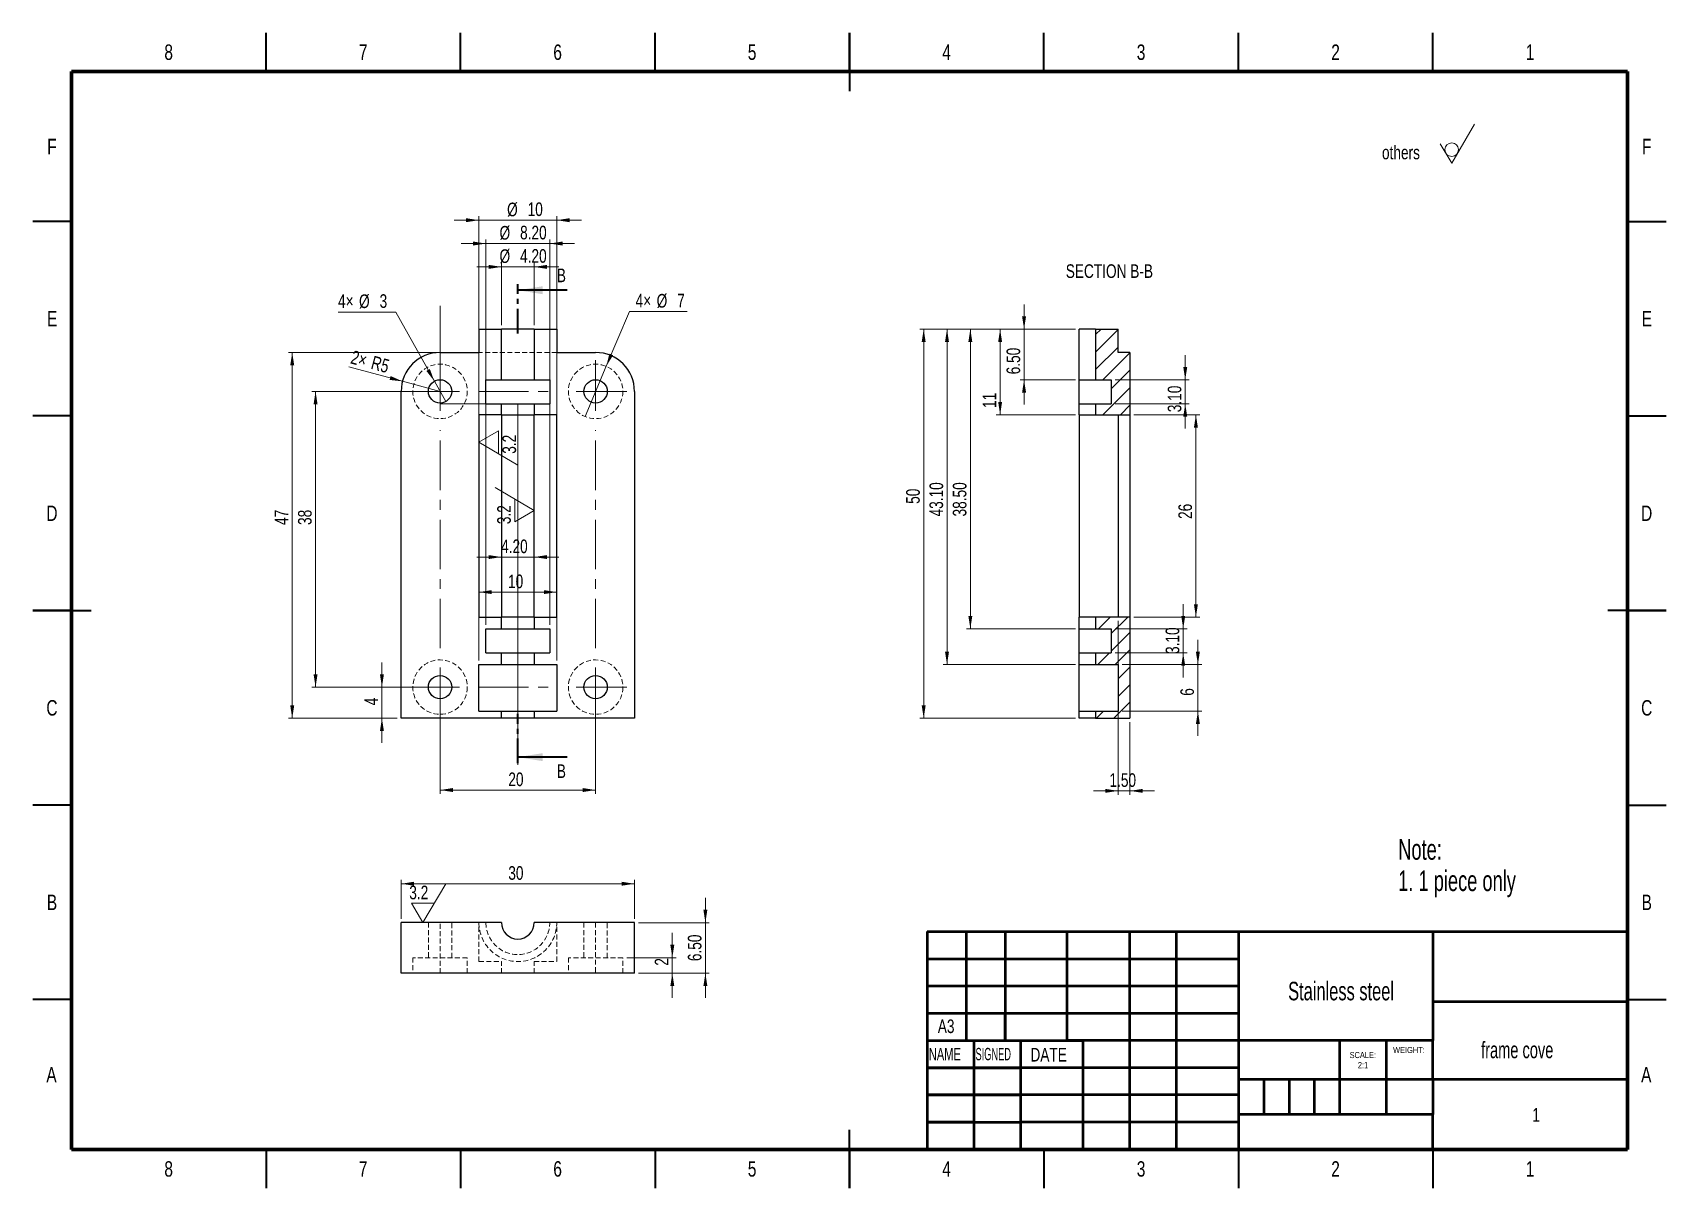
# Model space of a CAD drawing. Header units: millimetres. Extents: x 0 to 420, y 0 to 297.
import ezdxf

# ---------------------------------------------------------------- set-up
doc = ezdxf.new("R2010")
doc.units = ezdxf.units.MM
for name, pattern in [('CENTER', [10.16, 6.35, -1.27, 1.27, -1.27]), ('CENTERX2', [20.32, 12.7, -2.54, 2.54, -2.54]), ('HIDDEN', [1.905, 1.27, -0.635])]:
    doc.linetypes.add(name, pattern=pattern)
doc.styles.add('SLDTEXTSTYLE0', font='TXT', dxfattribs={"width": 0.663})
doc.styles.add('SLDTEXTSTYLE1', font='TXT', dxfattribs={"width": 0.75})
doc.styles.add('SLDTEXTSTYLE2', font='TXT', dxfattribs={"width": 0.560419})
doc.styles.add('SLDTEXTSTYLE3', font='TXT', dxfattribs={"width": 0.67477})
doc.dimstyles.new('SLDDIMSTYLE0', dxfattribs={"dimtxt": 3.5, "dimasz": 3.302, "dimexe": 0, "dimexo": 0.0625, "dimgap": 0.875, "dimtad": 1, "dimlfac": 0.5, "dimrnd": 1e-09, "dimzin": 12, "dimdsep": 46, "dimtxsty": 'SLDTEXTSTYLE1', "dimblk1": 'NONE', "dimsah": 1, "dimcen": 0, "dimadec": 0, "dimazin": 3, "dimtfac": 1, "dimtmove": 0, "dimatfit": 3, "dimldrblk": 'NONE', "dimfxl": 0, "dimfrac": 2, "dimtolj": 1, "dimtzin": 12, "dimarcsym": 0})
doc.dimstyles.new('SLDDIMSTYLE1', dxfattribs={"dimtxt": 3.5, "dimasz": 3.302, "dimexe": 0, "dimexo": 0.0625, "dimgap": 0.875, "dimtad": 1, "dimlfac": 0.5, "dimrnd": 1e-09, "dimzin": 12, "dimdsep": 46, "dimtxsty": 'SLDTEXTSTYLE1', "dimsah": 1, "dimcen": 0.09, "dimadec": 0, "dimazin": 3, "dimtfac": 1, "dimtmove": 0, "dimatfit": 0, "dimfxl": 0, "dimfrac": 2, "dimtolj": 1, "dimtzin": 12, "dimarcsym": 0})
doc.dimstyles.new('SLDDIMSTYLE2', dxfattribs={"dimtxt": 3.5, "dimasz": 3.302, "dimexe": 0, "dimexo": 0.0625, "dimgap": 0.875, "dimtad": 1, "dimlfac": 0.5, "dimrnd": 1e-09, "dimzin": 4, "dimdsep": 46, "dimtxsty": 'SLDTEXTSTYLE1', "dimsah": 1, "dimcen": 0.09, "dimadec": 0, "dimazin": 1, "dimtfac": 1, "dimtmove": 0, "dimatfit": 0, "dimfxl": 0, "dimfrac": 2, "dimtolj": 1, "dimtzin": 12, "dimarcsym": 0})
doc.dimstyles.new('SLDDIMSTYLE3', dxfattribs={"dimtxt": 3.5, "dimasz": 3.302, "dimexe": 0, "dimexo": 0.0625, "dimgap": 0.875, "dimtad": 1, "dimlfac": 0.5, "dimrnd": 1e-09, "dimzin": 12, "dimdsep": 46, "dimtxsty": 'SLDTEXTSTYLE1', "dimsah": 1, "dimcen": 0.09, "dimadec": 0, "dimazin": 3, "dimtfac": 1, "dimtofl": 0, "dimtmove": 0, "dimatfit": 3, "dimfxl": 0, "dimfrac": 2, "dimtolj": 1, "dimtzin": 12, "dimarcsym": 0})
doc.dimstyles.new('SLDDIMSTYLE4', dxfattribs={"dimtxt": 3.5, "dimasz": 3.302, "dimexe": 0, "dimexo": 0.0625, "dimgap": 0.875, "dimtad": 1, "dimlfac": 0.5, "dimrnd": 1e-09, "dimzin": 12, "dimdsep": 46, "dimtxsty": 'SLDTEXTSTYLE1', "dimsah": 1, "dimcen": 0, "dimadec": 0, "dimazin": 3, "dimtfac": 1, "dimtofl": 0, "dimtmove": 0, "dimatfit": 3, "dimfxl": 0, "dimfrac": 2, "dimtolj": 1, "dimtzin": 12, "dimarcsym": 0})
doc.dimstyles.new('SLDDIMSTYLE5', dxfattribs={"dimtxt": 3.5, "dimasz": 3.302, "dimexe": 0, "dimexo": 0.0625, "dimgap": 0.875, "dimtad": 1, "dimlfac": 0.5, "dimrnd": 1e-09, "dimzin": 4, "dimdsep": 46, "dimtxsty": 'SLDTEXTSTYLE1', "dimsah": 1, "dimcen": 0.09, "dimadec": 0, "dimazin": 1, "dimtfac": 1, "dimtofl": 0, "dimtmove": 0, "dimatfit": 3, "dimfxl": 0, "dimfrac": 2, "dimtolj": 1, "dimtzin": 12, "dimarcsym": 0})

# ---------------------------------------------------------------- blocks, each defined once
blk = doc.blocks.new('SW_NOTE_0')
at = {"color": 0, "linetype": 'Continuous', "lineweight": 0, "attachment_point": 1, "style": 'SLDTEXTSTYLE0'}
for s, insert, char_height in [('Note:', (0, 6.82), 5.292), ('1. 1 piece only', (0, -1.23), 5.2917)]:
    blk.add_mtext(s, dxfattribs=dict(at, insert=insert, char_height=char_height))
blk = doc.blocks.new('SW_NOTE_1')
at = {"color": 0, "linetype": 'Continuous', "lineweight": 0, "char_height": 1.587, "attachment_point": 2, "style": 'SLDTEXTSTYLE1'}
for s, insert in [('SCALE:', (3.4, 2.05)), ('2:1', (3.46, -0.54))]:
    blk.add_mtext(s, dxfattribs=dict(at, insert=insert))
blk = doc.blocks.new('SW_SFSYMBOL_0')
at = {"color": 0, "linetype": 'Continuous', "lineweight": 0}
for q in [(23.83, 10), (14.98, 5)]:
    blk.add_line((17.93, 0), q, dxfattribs=at)
blk.add_circle((17.93, 3.5), 1.75, dxfattribs=at)
at = {"color": 0, "linetype": 'Continuous', "lineweight": 0, "insert": (0, 4.51), "char_height": 3.5, "attachment_point": 1, "style": 'SLDTEXTSTYLE1'}
blk.add_mtext('others', dxfattribs=at)
blk = doc.blocks.new('_D')
at = {"color": 7, "linetype": 'Continuous', "lineweight": 18}
for p, q in [((93.37, 225.21), (78.5, 225.21)), ((103.27, 207.43), (93.37, 225.21)), ((106.19, 202.19), (103.27, 207.43))]:
    blk.add_line(p, q, dxfattribs=at)
blk.add_solid([(103.27, 207.43), (102.11, 210.56), (101.22, 210.07)], dxfattribs=at)
at = {"color": 7, "linetype": 'Continuous', "lineweight": 18, "char_height": 3.5, "attachment_point": 1, "style": 'SLDTEXTSTYLE1'}
for s, insert in [('4×', (78.5, 229.78)), ('%%c', (83.91, 229.73)), ('3', (89.19, 229.78))]:
    blk.add_mtext(s, dxfattribs=dict(at, insert=insert))
blk = doc.blocks.new('_NONE')
blk = doc.blocks.new('_D_1')
at = {"color": 7, "linetype": 'Continuous', "lineweight": 18}
for p, q in [((147.46, 211.26), (153.42, 225.34)), ((153.42, 225.34), (168.29, 225.34)), ((142.01, 198.37), (147.46, 211.26))]:
    blk.add_line(p, q, dxfattribs=at)
blk.add_solid([(147.46, 211.26), (149.21, 214.1), (148.28, 214.5)], dxfattribs=at)
at = {"color": 7, "linetype": 'Continuous', "lineweight": 18, "char_height": 3.5, "attachment_point": 1, "style": 'SLDTEXTSTYLE1'}
for s, insert in [('4×', (155.01, 229.91)), ('%%c', (160.42, 229.85)), ('7', (165.7, 229.91))]:
    blk.add_mtext(s, dxfattribs=dict(at, insert=insert))
blk = doc.blocks.new('_D_2')
at = {"color": 7, "linetype": 'Continuous', "lineweight": 18}
for p, q in [((114.73, 248.81), (108.38, 248.81)), ((114.73, 135.61), (114.73, 249.81)), ((114.73, 248.81), (134.73, 248.81)), ((134.73, 135.61), (134.73, 249.81)), ((134.73, 248.81), (141.08, 248.81))]:
    blk.add_line(p, q, dxfattribs=at)
for points in [[(114.73, 248.81), (111.43, 249.32), (111.43, 248.3)], [(134.73, 248.81), (138.03, 248.3), (138.03, 249.32)]]:
    blk.add_solid(points, dxfattribs=at)
at = {"color": 7, "linetype": 'Continuous', "lineweight": 18, "char_height": 3.5, "attachment_point": 1, "style": 'SLDTEXTSTYLE1'}
for s, insert in [('%%c', (121.97, 253.32)), ('10', (127.25, 253.38))]:
    blk.add_mtext(s, dxfattribs=dict(at, insert=insert))
blk = doc.blocks.new('_D_3')
at = {"color": 7, "linetype": 'Continuous', "lineweight": 18}
for p, q in [((116.53, 144.81), (116.53, 243.81)), ((132.93, 144.81), (132.93, 243.81)), ((116.53, 242.81), (110.18, 242.81)), ((116.53, 242.81), (132.93, 242.81)), ((132.93, 242.81), (139.28, 242.81))]:
    blk.add_line(p, q, dxfattribs=at)
for points in [[(116.53, 242.81), (113.23, 243.32), (113.23, 242.3)], [(132.93, 242.81), (136.23, 242.3), (136.23, 243.32)]]:
    blk.add_solid(points, dxfattribs=at)
at = {"color": 7, "linetype": 'Continuous', "lineweight": 18, "char_height": 3.5, "attachment_point": 1, "style": 'SLDTEXTSTYLE1'}
for s, insert in [('%%c', (120.03, 247.32)), ('8.20', (125.31, 247.38))]:
    blk.add_mtext(s, dxfattribs=dict(at, insert=insert))
blk = doc.blocks.new('_D_4')
at = {"color": 7, "linetype": 'Continuous', "lineweight": 18}
for p, q in [((120.53, 236.81), (114.18, 236.81)), ((120.53, 221.81), (120.53, 237.81)), ((120.53, 236.81), (128.93, 236.81)), ((128.93, 221.81), (128.93, 237.81)), ((128.93, 236.81), (135.28, 236.81))]:
    blk.add_line(p, q, dxfattribs=at)
for points in [[(120.53, 236.81), (117.23, 237.32), (117.23, 236.3)], [(128.93, 236.81), (132.23, 236.3), (132.23, 237.32)]]:
    blk.add_solid(points, dxfattribs=at)
at = {"color": 7, "linetype": 'Continuous', "lineweight": 18, "char_height": 3.5, "attachment_point": 1, "style": 'SLDTEXTSTYLE1'}
for s, insert in [('%%c', (120.03, 241.32)), ('4.20', (125.31, 241.38))]:
    blk.add_mtext(s, dxfattribs=dict(at, insert=insert))
blk = doc.blocks.new('_D_5')
at = {"color": 7, "linetype": 'Continuous', "lineweight": 18}
for p, q in [((103.73, 214.81), (65.73, 214.81)), ((66.73, 214.81), (66.73, 120.81)), ((93.73, 120.81), (65.73, 120.81))]:
    blk.add_line(p, q, dxfattribs=at)
for points in [[(66.73, 214.81), (66.22, 211.51), (67.24, 211.51)], [(66.73, 120.81), (67.24, 124.11), (66.22, 124.11)]]:
    blk.add_solid(points, dxfattribs=at)
at = {"color": 7, "linetype": 'Continuous', "lineweight": 18, "insert": (62.22, 170.48), "char_height": 3.5, "attachment_point": 1, "rotation": 90, "style": 'SLDTEXTSTYLE1'}
blk.add_mtext('47', dxfattribs=at)
blk = doc.blocks.new('_D_6')
at = {"color": 7, "linetype": 'Continuous', "lineweight": 18}
for p, q in [((89.79, 128.81), (89.79, 135.16)), ((103.73, 128.81), (88.79, 128.81)), ((89.79, 120.81), (89.79, 128.81)), ((93.73, 120.81), (88.79, 120.81)), ((89.79, 120.81), (89.79, 114.46))]:
    blk.add_line(p, q, dxfattribs=at)
for points in [[(89.79, 128.81), (90.3, 132.11), (89.28, 132.11)], [(89.79, 120.81), (89.28, 117.51), (90.3, 117.51)]]:
    blk.add_solid(points, dxfattribs=at)
at = {"color": 7, "linetype": 'Continuous', "lineweight": 18, "insert": (85.28, 124.14), "char_height": 3.5, "attachment_point": 1, "rotation": 90, "style": 'SLDTEXTSTYLE1'}
blk.add_mtext('4', dxfattribs=at)
blk = doc.blocks.new('_D_7')
at = {"color": 7, "linetype": 'Continuous', "lineweight": 18}
for q in [(81.26, 211.1), (104.73, 204.81)]:
    blk.add_line((95.07, 207.4), q, dxfattribs=at)
blk.add_solid([(95.07, 207.4), (92.02, 208.75), (91.75, 207.76)], dxfattribs=at)
at = {"color": 7, "linetype": 'Continuous', "lineweight": 18, "char_height": 3.5, "attachment_point": 1, "rotation": 345, "style": 'SLDTEXTSTYLE1'}
for s, insert in [('2×', (82.42, 215.43)), ('R5', (87.65, 214.03))]:
    blk.add_mtext(s, dxfattribs=dict(at, insert=insert))
blk = doc.blocks.new('_D_8')
at = {"color": 7, "linetype": 'Continuous', "lineweight": 18}
blk.add_line((114.73, 153.23), (134.73, 153.23), dxfattribs=at)
for points in [[(114.73, 153.23), (118.03, 152.72), (118.03, 153.73)], [(134.73, 153.23), (131.43, 153.73), (131.43, 152.72)]]:
    blk.add_solid(points, dxfattribs=at)
at = {"color": 7, "linetype": 'Continuous', "lineweight": 18, "insert": (122.21, 157.74), "char_height": 3.5, "attachment_point": 1, "style": 'SLDTEXTSTYLE1'}
blk.add_mtext('10', dxfattribs=at)
blk = doc.blocks.new('_D_9')
at = {"color": 7, "linetype": 'Continuous', "lineweight": 18}
for p, q in [((120.53, 162.23), (114.18, 162.23)), ((120.53, 162.23), (128.93, 162.23)), ((128.93, 162.23), (135.28, 162.23))]:
    blk.add_line(p, q, dxfattribs=at)
for points in [[(120.53, 162.23), (117.23, 162.74), (117.23, 161.73)], [(128.93, 162.23), (132.23, 161.73), (132.23, 162.74)]]:
    blk.add_solid(points, dxfattribs=at)
at = {"color": 7, "linetype": 'Continuous', "lineweight": 18, "insert": (120.43, 166.74), "char_height": 3.5, "attachment_point": 1, "style": 'SLDTEXTSTYLE1'}
blk.add_mtext('4.20', dxfattribs=at)
blk = doc.blocks.new('_D_10')
at = {"color": 7, "linetype": 'Continuous', "lineweight": 18}
for p, q in [((104.73, 127.81), (104.73, 101.36)), ((144.73, 127.81), (144.73, 101.36)), ((104.73, 102.36), (144.73, 102.36))]:
    blk.add_line(p, q, dxfattribs=at)
for points in [[(104.73, 102.36), (108.03, 101.85), (108.03, 102.86)], [(144.73, 102.36), (141.43, 102.86), (141.43, 101.85)]]:
    blk.add_solid(points, dxfattribs=at)
at = {"color": 7, "linetype": 'Continuous', "lineweight": 18, "insert": (122.29, 106.87), "char_height": 3.5, "attachment_point": 1, "style": 'SLDTEXTSTYLE1'}
blk.add_mtext('20', dxfattribs=at)
blk = doc.blocks.new('_D_11')
at = {"color": 7, "linetype": 'Continuous', "lineweight": 18}
for p, q in [((103.73, 204.81), (71.73, 204.81)), ((72.73, 204.81), (72.73, 128.81)), ((103.73, 128.81), (71.73, 128.81))]:
    blk.add_line(p, q, dxfattribs=at)
for points in [[(72.73, 204.81), (72.22, 201.51), (73.24, 201.51)], [(72.73, 128.81), (73.24, 132.11), (72.22, 132.11)]]:
    blk.add_solid(points, dxfattribs=at)
at = {"color": 7, "linetype": 'Continuous', "lineweight": 18, "insert": (68.22, 170.48), "char_height": 3.5, "attachment_point": 1, "rotation": 90, "style": 'SLDTEXTSTYLE1'}
blk.add_mtext('38', dxfattribs=at)
blk = doc.blocks.new('SW_CENTERMARKSYMBOL_0')
at = {"color": 0, "linetype": 'Continuous', "lineweight": 0}
for p, q in [((0, 5), (0, 8)), ((0, 0), (0, 5)), ((40, 5), (40, 8)), ((40, 0), (40, 5)), ((-5, 0), (-8, 0)), ((0, 0), (-5, 0)), ((0, 0), (0, -5)), ((0, 0), (5, 0)), ((40, 0), (35, 0)), ((40, 0), (40, -5)), ((40, 0), (45, 0)), ((45, 0), (48, 0)), ((0, -76), (0, -71)), ((40, -76), (40, -71)), ((-5, -76), (-8, -76)), ((0, -76), (-5, -76)), ((0, -76), (0, -81)), ((0, -76), (5, -76)), ((40, -76), (35, -76)), ((40, -76), (40, -81)), ((40, -76), (45, -76)), ((45, -76), (48, -76)), ((0, -81), (0, -84)), ((40, -81), (40, -84))]:
    blk.add_line(p, q, dxfattribs=at)
at = {"color": 0, "linetype": 'CENTERX2', "lineweight": 0}
for p, q in [((10, 0), (30, 0)), ((0, -66), (0, -10)), ((40, -66), (40, -10)), ((10, -76), (30, -76))]:
    blk.add_line(p, q, dxfattribs=at)
blk = doc.blocks.new('SW_SFSYMBOL_1')
at = {"color": 0, "linetype": 'Continuous', "lineweight": 0}
for p, q in [((-10.56, 2.95), (-5.56, 5.9)), ((-5.56, 0), (-5.56, 5.9)), ((-10.56, 2.95), (-0.56, -2.95))]:
    blk.add_line(p, q, dxfattribs=at)
at = {"color": 0, "linetype": 'Continuous', "lineweight": 0, "insert": (-4.51, 0), "char_height": 3.5, "attachment_point": 1, "rotation": 90, "style": 'SLDTEXTSTYLE1'}
blk.add_mtext('3.2', dxfattribs=at)
blk = doc.blocks.new('SW_SFSYMBOL_2')
at = {"color": 0, "linetype": 'Continuous', "lineweight": 0}
for p, q in [((5, 3.52), (-5, 9.41)), ((0, 6.46), (0, 0.57)), ((5, 3.52), (0, 0.57))]:
    blk.add_line(p, q, dxfattribs=at)
at = {"color": 0, "linetype": 'Continuous', "lineweight": 0, "insert": (-4.51, 0), "char_height": 3.5, "attachment_point": 1, "rotation": 90, "style": 'SLDTEXTSTYLE1'}
blk.add_mtext('3.2', dxfattribs=at)
blk = doc.blocks.new('_D_12')
at = {"color": 7, "linetype": 'Continuous', "lineweight": 18}
for p, q in [((94.73, 69.27), (94.73, 79.27)), ((154.73, 78.27), (94.73, 78.27)), ((154.73, 69.27), (154.73, 79.27))]:
    blk.add_line(p, q, dxfattribs=at)
for points in [[(94.73, 78.27), (98.03, 77.77), (98.03, 78.78)], [(154.73, 78.27), (151.43, 78.78), (151.43, 77.77)]]:
    blk.add_solid(points, dxfattribs=at)
at = {"color": 7, "linetype": 'Continuous', "lineweight": 18, "insert": (122.28, 82.79), "char_height": 3.5, "attachment_point": 1, "style": 'SLDTEXTSTYLE1'}
blk.add_mtext('30', dxfattribs=at)
blk = doc.blocks.new('_D_13')
at = {"color": 7, "linetype": 'Continuous', "lineweight": 18}
for p, q in [((172.95, 68.27), (172.95, 74.62)), ((155.73, 68.27), (173.95, 68.27)), ((172.95, 55.27), (172.95, 68.27)), ((155.73, 55.27), (173.95, 55.27)), ((172.95, 55.27), (172.95, 48.92))]:
    blk.add_line(p, q, dxfattribs=at)
for points in [[(172.95, 68.27), (173.46, 71.58), (172.44, 71.58)], [(172.95, 55.27), (172.44, 51.97), (173.46, 51.97)]]:
    blk.add_solid(points, dxfattribs=at)
at = {"color": 7, "linetype": 'Continuous', "lineweight": 18, "insert": (168.44, 58.38), "char_height": 3.5, "attachment_point": 1, "rotation": 90, "style": 'SLDTEXTSTYLE1'}
blk.add_mtext('6.50', dxfattribs=at)
blk = doc.blocks.new('_D_14')
at = {"color": 7, "linetype": 'Continuous', "lineweight": 18}
for p, q in [((164.45, 59.27), (164.45, 65.62)), ((152.73, 59.27), (165.45, 59.27)), ((164.45, 55.27), (164.45, 59.27)), ((155.73, 55.27), (165.45, 55.27)), ((164.45, 55.27), (164.45, 48.92))]:
    blk.add_line(p, q, dxfattribs=at)
for points in [[(164.45, 59.27), (164.96, 62.58), (163.94, 62.58)], [(164.45, 55.27), (163.94, 51.97), (164.96, 51.97)]]:
    blk.add_solid(points, dxfattribs=at)
at = {"color": 7, "linetype": 'Continuous', "lineweight": 18, "insert": (159.94, 57.22), "char_height": 3.5, "attachment_point": 1, "rotation": 90, "style": 'SLDTEXTSTYLE1'}
blk.add_mtext('2', dxfattribs=at)
blk = doc.blocks.new('SW_SFSYMBOL_3')
at = {"color": 0, "linetype": 'Continuous', "lineweight": 0}
for p, q in [((3.52, -5), (9.41, 5)), ((3.52, -5), (0.57, 0)), ((6.46, 0), (0.57, 0))]:
    blk.add_line(p, q, dxfattribs=at)
at = {"color": 0, "linetype": 'Continuous', "lineweight": 0, "insert": (0, 4.51), "char_height": 3.5, "attachment_point": 1, "style": 'SLDTEXTSTYLE1'}
blk.add_mtext('3.2', dxfattribs=at)
blk = doc.blocks.new('_D_15')
at = {"color": 7, "linetype": 'Continuous', "lineweight": 18}
for p, q in [((254.88, 220.81), (254.88, 227.16)), ((268.07, 220.81), (253.88, 220.81)), ((254.88, 220.81), (254.88, 207.81)), ((268.07, 207.81), (253.88, 207.81)), ((254.88, 207.81), (254.88, 201.46))]:
    blk.add_line(p, q, dxfattribs=at)
for points in [[(254.88, 220.81), (255.39, 224.11), (254.37, 224.11)], [(254.88, 207.81), (254.37, 204.51), (255.39, 204.51)]]:
    blk.add_solid(points, dxfattribs=at)
at = {"color": 7, "linetype": 'Continuous', "lineweight": 18, "insert": (250.37, 209.2), "char_height": 3.5, "attachment_point": 1, "rotation": 90, "style": 'SLDTEXTSTYLE1'}
blk.add_mtext('6.50', dxfattribs=at)
blk = doc.blocks.new('_D_16')
at = {"color": 7, "linetype": 'Continuous', "lineweight": 18}
for p, q in [((296.32, 207.81), (296.32, 214.16)), ((278.27, 207.81), (297.32, 207.81)), ((296.32, 207.81), (296.32, 201.61)), ((278.27, 201.61), (297.32, 201.61)), ((296.32, 201.61), (296.32, 195.26))]:
    blk.add_line(p, q, dxfattribs=at)
for points in [[(296.32, 207.81), (296.83, 211.11), (295.81, 211.11)], [(296.32, 201.61), (295.81, 198.31), (296.83, 198.31)]]:
    blk.add_solid(points, dxfattribs=at)
at = {"color": 7, "linetype": 'Continuous', "lineweight": 18, "insert": (291.81, 199.46), "char_height": 3.5, "attachment_point": 1, "rotation": 90, "style": 'SLDTEXTSTYLE1'}
blk.add_mtext('3.10', dxfattribs=at)
blk = doc.blocks.new('_D_17')
at = {"color": 7, "linetype": 'Continuous', "lineweight": 18}
for p, q in [((283.07, 198.81), (300.06, 198.81)), ((299.06, 198.81), (299.06, 146.81)), ((283.07, 146.81), (300.06, 146.81))]:
    blk.add_line(p, q, dxfattribs=at)
for points in [[(299.06, 198.81), (298.55, 195.51), (299.57, 195.51)], [(299.06, 146.81), (299.57, 150.11), (298.55, 150.11)]]:
    blk.add_solid(points, dxfattribs=at)
at = {"color": 7, "linetype": 'Continuous', "lineweight": 18, "insert": (294.55, 172.03), "char_height": 3.5, "attachment_point": 1, "rotation": 90, "style": 'SLDTEXTSTYLE1'}
blk.add_mtext('26', dxfattribs=at)
blk = doc.blocks.new('_D_18')
at = {"color": 7, "linetype": 'Continuous', "lineweight": 18}
for p, q in [((295.8, 143.81), (295.8, 150.16)), ((278.27, 143.81), (296.8, 143.81)), ((295.8, 143.81), (295.8, 137.61)), ((278.27, 137.61), (296.8, 137.61)), ((295.8, 137.61), (295.8, 131.26))]:
    blk.add_line(p, q, dxfattribs=at)
for points in [[(295.8, 143.81), (296.3, 147.11), (295.29, 147.11)], [(295.8, 137.61), (295.29, 134.31), (296.3, 134.31)]]:
    blk.add_solid(points, dxfattribs=at)
at = {"color": 7, "linetype": 'Continuous', "lineweight": 18, "insert": (291.28, 137.33), "char_height": 3.5, "attachment_point": 1, "rotation": 90, "style": 'SLDTEXTSTYLE1'}
blk.add_mtext('3.10', dxfattribs=at)
blk = doc.blocks.new('_D_19')
at = {"color": 7, "linetype": 'Continuous', "lineweight": 18}
for p, q in [((299.57, 134.61), (299.57, 140.96)), ((280.07, 134.61), (300.57, 134.61)), ((299.57, 134.61), (299.57, 122.61)), ((280.07, 122.61), (300.57, 122.61)), ((299.57, 122.61), (299.57, 116.26))]:
    blk.add_line(p, q, dxfattribs=at)
for points in [[(299.57, 134.61), (300.08, 137.91), (299.06, 137.91)], [(299.57, 122.61), (299.06, 119.31), (300.08, 119.31)]]:
    blk.add_solid(points, dxfattribs=at)
at = {"color": 7, "linetype": 'Continuous', "lineweight": 18, "insert": (295.06, 126.58), "char_height": 3.5, "attachment_point": 1, "rotation": 90, "style": 'SLDTEXTSTYLE1'}
blk.add_mtext('6', dxfattribs=at)
blk = doc.blocks.new('_D_20')
at = {"color": 7, "linetype": 'Continuous', "lineweight": 18}
for p, q in [((268.07, 220.81), (247.73, 220.81)), ((248.73, 220.81), (248.73, 198.81)), ((268.07, 198.81), (247.73, 198.81))]:
    blk.add_line(p, q, dxfattribs=at)
for points in [[(248.73, 220.81), (248.22, 217.51), (249.23, 217.51)], [(248.73, 198.81), (249.23, 202.11), (248.22, 202.11)]]:
    blk.add_solid(points, dxfattribs=at)
at = {"color": 7, "linetype": 'Continuous', "lineweight": 18, "insert": (244.22, 200.55), "char_height": 3.5, "attachment_point": 1, "rotation": 90, "style": 'SLDTEXTSTYLE1'}
blk.add_mtext('11', dxfattribs=at)
blk = doc.blocks.new('_D_21')
at = {"color": 7, "linetype": 'Continuous', "lineweight": 18}
for p, q in [((268.07, 220.81), (240.07, 220.81)), ((241.07, 220.81), (241.07, 143.81)), ((268.07, 143.81), (240.07, 143.81))]:
    blk.add_line(p, q, dxfattribs=at)
for points in [[(241.07, 220.81), (240.56, 217.51), (241.58, 217.51)], [(241.07, 143.81), (241.58, 147.11), (240.56, 147.11)]]:
    blk.add_solid(points, dxfattribs=at)
at = {"color": 7, "linetype": 'Continuous', "lineweight": 18, "insert": (236.56, 172.67), "char_height": 3.5, "attachment_point": 1, "rotation": 90, "style": 'SLDTEXTSTYLE1'}
blk.add_mtext('38.50', dxfattribs=at)
blk = doc.blocks.new('_D_22')
at = {"color": 7, "linetype": 'Continuous', "lineweight": 18}
for p, q in [((268.07, 220.81), (234.07, 220.81)), ((235.07, 220.81), (235.07, 134.61)), ((268.07, 134.61), (234.07, 134.61))]:
    blk.add_line(p, q, dxfattribs=at)
for points in [[(235.07, 220.81), (234.56, 217.51), (235.58, 217.51)], [(235.07, 134.61), (235.58, 137.91), (234.56, 137.91)]]:
    blk.add_solid(points, dxfattribs=at)
at = {"color": 7, "linetype": 'Continuous', "lineweight": 18, "insert": (230.56, 172.67), "char_height": 3.5, "attachment_point": 1, "rotation": 90, "style": 'SLDTEXTSTYLE1'}
blk.add_mtext('43.10', dxfattribs=at)
blk = doc.blocks.new('_D_23')
at = {"color": 7, "linetype": 'Continuous', "lineweight": 18}
for p, q in [((268.07, 220.81), (228.07, 220.81)), ((229.07, 220.81), (229.07, 120.81)), ((268.07, 120.81), (228.07, 120.81))]:
    blk.add_line(p, q, dxfattribs=at)
for points in [[(229.07, 220.81), (228.56, 217.51), (229.58, 217.51)], [(229.07, 120.81), (229.58, 124.11), (228.56, 124.11)]]:
    blk.add_solid(points, dxfattribs=at)
at = {"color": 7, "linetype": 'Continuous', "lineweight": 18, "insert": (224.56, 175.91), "char_height": 3.5, "attachment_point": 1, "rotation": 90, "style": 'SLDTEXTSTYLE1'}
blk.add_mtext('50', dxfattribs=at)
blk = doc.blocks.new('_D_24')
at = {"color": 7, "linetype": 'Continuous', "lineweight": 18}
for p, q in [((279.07, 145.81), (279.07, 101.15)), ((282.07, 119.81), (282.07, 101.15)), ((279.07, 102.15), (272.72, 102.15)), ((279.07, 102.15), (282.07, 102.15)), ((282.07, 102.15), (288.42, 102.15))]:
    blk.add_line(p, q, dxfattribs=at)
for points in [[(279.07, 102.15), (275.77, 102.65), (275.77, 101.64)], [(282.07, 102.15), (285.37, 101.64), (285.37, 102.65)]]:
    blk.add_solid(points, dxfattribs=at)
at = {"color": 7, "linetype": 'Continuous', "lineweight": 18, "insert": (276.84, 106.66), "char_height": 3.5, "attachment_point": 1, "style": 'SLDTEXTSTYLE1'}
blk.add_mtext('1.50', dxfattribs=at)

msp = doc.modelspace()

# ---------------------------------------------------------------- hatches: boundary and pattern name
at = {"linetype": 'Continuous', "lineweight": 18}
h = msp.add_hatch(dxfattribs=at)
h.set_pattern_fill('ANSI31', style=0)
h.paths.add_polyline_path([(279.072, 220.812), (273.272, 220.812), (273.272, 207.812), (277.272, 207.812), (277.272, 201.612), (273.272, 201.612), (273.272, 198.812), (282.072, 198.812), (282.072, 214.812), (279.072, 214.812)], flags=0)
h = msp.add_hatch(dxfattribs=at)
h.set_pattern_fill('ANSI31', style=0)
h.paths.add_polyline_path([(282.072, 120.812), (282.072, 146.812), (273.272, 146.812), (273.272, 143.812), (277.272, 143.812), (277.272, 137.612), (273.272, 137.612), (273.272, 134.612), (279.072, 134.612), (279.072, 122.612), (273.272, 122.612), (273.272, 120.812)], flags=0)

# ---------------------------------------------------------------- linework, layer by layer
at = {"color": 7, "linetype": 'Continuous', "lineweight": 35}
for p, q in [((60, 287), (60, 297)), ((110, 287), (110, 297)), ((160, 287), (160, 297)), ((210, 297), (210, 282)), ((210, 287), (210, 297)), ((260, 287), (260, 297)), ((310, 287), (310, 297)), ((360, 287), (360, 297)), ((10, 248.5), (0, 248.5)), ((410, 248.5), (420, 248.5)), ((137.433, 230.812), (124.733, 230.812)), ((10, 198.5), (0, 198.5)), ((410, 198.5), (420, 198.5)), ((0, 148.5), (15, 148.5)), ((10, 148.5), (0, 148.5)), ((420, 148.5), (405, 148.5)), ((410, 148.5), (420, 148.5)), ((137.433, 110.812), (124.733, 110.812)), ((10, 98.5), (0, 98.5)), ((410, 98.5), (420, 98.5)), ((10, 48.5), (0, 48.5)), ((410, 48.5), (420, 48.5)), ((210, 0), (210, 15)), ((60, 10), (60, 0)), ((110, 10), (110, 0)), ((160, 10), (160, 0)), ((210, 10), (210, 0)), ((260, 10), (260, 0)), ((310, 10), (310, 0)), ((360, 10), (360, 0))]:
    msp.add_line(p, q, dxfattribs=at)
at = {"color": 7, "linetype": 'Continuous', "lineweight": 70}
for p, q in [((10, 10), (10, 287)), ((10, 287), (410, 287)), ((410, 287), (410, 10)), ((410, 10), (10, 10))]:
    msp.add_line(p, q, dxfattribs=at)
at = {"color": 7, "linetype": 'CENTER', "lineweight": 35}
for p, q in [((124.733, 219.699), (124.733, 232.399)), ((124.733, 109.224), (124.733, 121.931))]:
    msp.add_line(p, q, dxfattribs=at)
at = {"color": 7, "linetype": 'Continuous', "lineweight": 18}
for p, q in [((104.733, 226.812), (104.733, 201.612)), ((124.733, 201.612), (124.733, 108.812))]:
    msp.add_line(p, q, dxfattribs=at)
at = {"color": 7, "linetype": 'Continuous', "lineweight": 25}
for p, q in [((114.733, 220.812), (114.733, 214.812)), ((114.733, 220.812), (120.533, 220.812)), ((120.533, 207.812), (120.533, 220.812)), ((128.933, 220.812), (120.533, 220.812)), ((128.933, 220.812), (128.933, 207.812)), ((128.933, 220.812), (134.733, 220.812)), ((134.733, 220.812), (134.733, 214.812)), ((269.072, 207.812), (269.072, 220.812)), ((273.272, 220.812), (269.072, 220.812)), ((273.272, 220.812), (273.272, 207.812)), ((273.272, 220.812), (279.072, 220.812)), ((279.072, 214.812), (279.072, 220.812)), ((104.733, 214.812), (114.733, 214.812)), ((134.733, 214.812), (144.733, 214.812)), ((282.072, 214.812), (279.072, 214.812)), ((282.072, 214.812), (282.072, 198.812)), ((116.533, 207.812), (120.533, 207.812)), ((116.533, 201.612), (116.533, 207.812)), ((120.533, 207.812), (128.933, 207.812)), ((128.933, 207.812), (132.933, 207.812)), ((132.933, 207.812), (132.933, 201.612)), ((269.072, 201.612), (269.072, 207.812)), ((269.072, 207.812), (273.272, 207.812)), ((273.272, 207.812), (277.272, 207.812)), ((277.272, 207.812), (277.272, 201.612)), ((94.733, 120.812), (94.733, 204.812)), ((116.533, 201.612), (120.533, 201.612)), ((120.533, 198.812), (120.533, 201.612)), ((120.533, 201.612), (128.933, 201.612)), ((128.933, 201.612), (128.933, 198.812)), ((128.933, 201.612), (132.933, 201.612)), ((154.733, 204.812), (154.733, 120.812)), ((269.072, 198.812), (269.072, 201.612)), ((269.072, 201.612), (273.272, 201.612)), ((273.272, 201.612), (273.272, 198.812)), ((273.272, 201.612), (277.272, 201.612)), ((120.533, 198.812), (114.733, 198.812)), ((114.733, 198.812), (114.733, 146.812)), ((120.533, 198.812), (128.933, 198.812)), ((120.533, 198.812), (120.533, 146.812)), ((134.733, 198.812), (128.933, 198.812)), ((128.933, 146.812), (128.933, 198.812)), ((134.733, 146.812), (134.733, 198.812)), ((269.072, 198.812), (273.272, 198.812)), ((269.072, 198.812), (269.072, 146.812)), ((273.272, 198.812), (282.072, 198.812)), ((279.072, 198.812), (279.072, 146.812)), ((282.072, 198.812), (282.072, 146.812)), ((114.733, 146.812), (120.533, 146.812)), ((116.533, 143.812), (120.533, 143.812)), ((116.533, 137.612), (116.533, 143.812)), ((120.533, 143.812), (120.533, 146.812)), ((128.933, 146.812), (120.533, 146.812)), ((120.533, 143.812), (128.933, 143.812)), ((128.933, 146.812), (128.933, 143.812)), ((128.933, 146.812), (134.733, 146.812)), ((128.933, 143.812), (132.933, 143.812)), ((132.933, 143.812), (132.933, 137.612)), ((269.072, 143.812), (269.072, 146.812)), ((273.272, 146.812), (269.072, 146.812)), ((269.072, 137.612), (269.072, 143.812)), ((269.072, 143.812), (273.272, 143.812)), ((273.272, 146.812), (273.272, 143.812)), ((282.072, 146.812), (273.272, 146.812)), ((273.272, 143.812), (277.272, 143.812)), ((277.272, 143.812), (277.272, 137.612)), ((282.072, 146.812), (282.072, 120.812)), ((114.733, 134.612), (120.533, 134.612)), ((114.733, 122.612), (114.733, 134.612)), ((116.533, 137.612), (120.533, 137.612)), ((120.533, 134.612), (120.533, 137.612)), ((120.533, 137.612), (128.933, 137.612)), ((120.533, 134.612), (128.933, 134.612)), ((128.933, 137.612), (128.933, 134.612)), ((128.933, 137.612), (132.933, 137.612)), ((128.933, 134.612), (134.733, 134.612)), ((134.733, 134.612), (134.733, 122.612)), ((269.072, 134.612), (269.072, 137.612)), ((269.072, 137.612), (273.272, 137.612)), ((269.072, 122.612), (269.072, 134.612)), ((269.072, 134.612), (273.272, 134.612)), ((273.272, 137.612), (273.272, 134.612)), ((273.272, 137.612), (277.272, 137.612)), ((273.272, 134.612), (279.072, 134.612)), ((279.072, 134.612), (279.072, 122.612)), ((114.733, 122.612), (120.533, 122.612)), ((120.533, 120.812), (120.533, 122.612)), ((120.533, 122.612), (128.933, 122.612)), ((128.933, 122.612), (128.933, 120.812)), ((128.933, 122.612), (134.733, 122.612)), ((269.072, 120.812), (269.072, 122.612)), ((269.072, 122.612), (273.272, 122.612)), ((273.272, 122.612), (273.272, 120.812)), ((273.272, 122.612), (279.072, 122.612)), ((120.533, 120.812), (94.733, 120.812)), ((128.933, 120.812), (120.533, 120.812)), ((154.733, 120.812), (128.933, 120.812)), ((273.272, 120.812), (269.072, 120.812)), ((273.272, 120.812), (282.072, 120.812)), ((94.733, 55.274), (94.733, 68.274)), ((120.533, 68.274), (94.733, 68.274)), ((154.733, 68.274), (128.933, 68.274)), ((154.733, 55.274), (154.733, 68.274)), ((154.733, 55.274), (94.733, 55.274))]:
    msp.add_line(p, q, dxfattribs=at)
at = {"color": 7, "linetype": 'HIDDEN', "lineweight": 18}
for p, q in [((134.733, 214.812), (114.733, 214.812)), ((101.733, 68.274), (101.733, 59.274)), ((104.733, 55.274), (104.733, 68.274)), ((107.733, 59.274), (107.733, 68.274)), ((114.733, 58.274), (114.733, 68.274)), ((134.733, 58.274), (134.733, 68.274)), ((141.733, 68.274), (141.733, 59.274)), ((144.733, 68.274), (144.733, 55.274)), ((147.733, 59.274), (147.733, 68.274)), ((111.733, 59.274), (97.733, 59.274)), ((97.733, 59.274), (97.733, 55.274)), ((111.733, 55.274), (111.733, 59.274)), ((151.733, 59.274), (137.733, 59.274)), ((137.733, 59.274), (137.733, 55.274)), ((151.733, 55.274), (151.733, 59.274)), ((114.733, 58.274), (120.533, 58.274)), ((120.533, 55.274), (120.533, 58.274)), ((128.933, 55.274), (128.933, 58.274)), ((128.933, 58.274), (134.733, 58.274))]:
    msp.add_line(p, q, dxfattribs=at)
at = {"color": 7, "linetype": 'CENTERX2', "lineweight": 18}
msp.add_line((104.733, 201.612), (124.733, 201.612), dxfattribs=at)
at = {"color": 7, "linetype": 'Continuous', "lineweight": 50}
for p, q in [((230, 66), (410, 66)), ((230, 66), (230, 10)), ((240, 66), (240, 38)), ((250, 66), (250, 38)), ((266, 38), (266, 66)), ((282, 66), (282, 10)), ((294, 66), (294, 10)), ((310, 66), (310, 10)), ((360, 66), (360, 38)), ((230, 59), (310, 59)), ((230, 59), (240, 59)), ((230, 52), (310, 52)), ((230, 52), (240, 52)), ((360, 48), (410, 48)), ((230, 45), (310, 45)), ((230, 45), (240, 45)), ((240, 45), (240, 38)), ((250, 38), (250, 45)), ((230, 38), (240, 38)), ((230, 38), (242, 38)), ((240, 38), (250, 38)), ((242, 38), (242, 31)), ((242, 38), (254, 38)), ((242, 38), (242, 31)), ((250, 38), (266, 38)), ((254, 38), (254, 31)), ((254, 38), (270, 38)), ((282, 38), (266, 38)), ((270, 38), (270, 31)), ((294, 38), (282, 38)), ((310, 38), (294, 38)), ((360, 38), (310, 38)), ((336, 38), (336, 28)), ((348, 38), (348, 19)), ((360, 28), (360, 38)), ((230, 31), (242, 31)), ((242, 31), (230, 31)), ((242, 31), (242, 24)), ((242, 31), (254, 31)), ((254, 31), (242, 31)), ((242, 31), (242, 24)), ((254, 31), (254, 24)), ((270, 31), (254, 31)), ((270, 31), (270, 24)), ((282, 31), (270, 31)), ((294, 31), (282, 31)), ((310, 31), (294, 31)), ((410, 28), (310, 28)), ((316.5, 28), (316.5, 19)), ((323, 28), (323, 19)), ((329.5, 28), (329.5, 19)), ((336, 28), (336, 19)), ((360, 28), (360, 19)), ((242, 24), (230, 24)), ((230, 24), (242, 24)), ((242, 24), (242, 17)), ((254, 24), (242, 24)), ((242, 24), (254, 24)), ((242, 24), (242, 17)), ((254, 24), (254, 17)), ((270, 24), (254, 24)), ((270, 24), (270, 17)), ((282, 24), (270, 24)), ((294, 24), (282, 24)), ((310, 24), (294, 24)), ((230, 17), (242, 17)), ((242, 17), (230, 17)), ((242, 17), (242, 10)), ((242, 17), (254, 17)), ((242, 17), (254, 17)), ((242, 17), (242, 10)), ((254, 17), (254, 10)), ((270, 17), (254, 17)), ((270, 17), (270, 10)), ((282, 17), (270, 17)), ((294, 17), (282, 17)), ((310, 17), (294, 17)), ((316.5, 19), (310, 19)), ((323, 19), (316.5, 19)), ((329.5, 19), (323, 19)), ((336, 19), (329.5, 19)), ((348, 19), (336, 19)), ((360, 19), (336, 19)), ((360, 10), (360, 19))]:
    msp.add_line(p, q, dxfattribs=at)
at = {"color": 7, "linetype": 'HIDDEN', "lineweight": 18}
for centre in [(104.733, 204.812), (144.733, 204.812), (104.733, 128.812), (144.733, 128.812)]:
    msp.add_circle(centre, 7, dxfattribs=at)
at = {"color": 7, "linetype": 'Continuous', "lineweight": 25}
for centre in [(104.733, 204.812), (144.733, 204.812), (104.733, 128.812), (144.733, 128.812)]:
    msp.add_circle(centre, 3, dxfattribs=at)
for centre, radius, start, end in [((104.733, 204.812), 10, 90, 180), ((144.733, 204.812), 10, 0, 90), ((124.733, 68.274), 4.2, 180, 0)]:
    msp.add_arc(centre, radius, start, end, dxfattribs=at)
at = {"color": 7, "linetype": 'HIDDEN', "lineweight": 18}
for radius in [10, 8.2]:
    msp.add_arc((124.733, 68.274), radius, 180, 0, dxfattribs=at)
at = {"color": 7, "linetype": 'Continuous', "lineweight": 35}
for points in [[(124.733, 230.812), (131.083, 229.796), (131.083, 231.828)], [(124.733, 110.812), (131.083, 109.796), (131.083, 111.828)]]:
    msp.add_solid(points, dxfattribs=at)

# ---------------------------------------------------------------- block references
at = {"color": 7, "linetype": 'Continuous', "lineweight": 0}
for name, p in [('SW_SFSYMBOL_0', (346.894, 263.45)), ('SW_CENTERMARKSYMBOL_0', (104.733, 204.812)), ('SW_SFSYMBOL_1', (125.289, 188.782)), ('SW_SFSYMBOL_2', (123.933, 170.692)), ('SW_NOTE_0', (351.076, 82.915)), ('SW_SFSYMBOL_3', (96.825, 73.274)), ('SW_NOTE_1', (338.564, 33))]:
    msp.add_blockref(name, p, dxfattribs=at)

# ---------------------------------------------------------------- texts
for s, insert, char_height, attachment_point, style in [('8', (34.96, 293.974), 3.969, 2, 'SLDTEXTSTYLE1'), ('6', (134.96, 293.974), 3.969, 2, 'SLDTEXTSTYLE1'), ('3', (284.96, 293.974), 3.969, 2, 'SLDTEXTSTYLE1'), ('2', (334.96, 293.974), 3.969, 2, 'SLDTEXTSTYLE1'), ('7', (84.96, 293.974), 3.969, 2, 'SLDTEXTSTYLE1'), ('5', (184.96, 293.974), 3.969, 2, 'SLDTEXTSTYLE1'), ('4', (234.96, 293.974), 3.969, 2, 'SLDTEXTSTYLE1'), ('1', (384.96, 293.974), 3.969, 2, 'SLDTEXTSTYLE1'), ('F', (4.958, 269.724), 3.969, 2, 'SLDTEXTSTYLE1'), ('F', (414.958, 269.724), 3.969, 2, 'SLDTEXTSTYLE1'), ('SECTION B-B', (276.816, 237.473), 3.5, 2, 'SLDTEXTSTYLE1'), ('E', (5.008, 225.474), 3.969, 2, 'SLDTEXTSTYLE1'), ('E', (415.008, 225.474), 3.969, 2, 'SLDTEXTSTYLE1'), ('D', (4.953, 175.474), 3.969, 2, 'SLDTEXTSTYLE1'), ('D', (414.953, 175.474), 3.969, 2, 'SLDTEXTSTYLE1'), ('C', (4.959, 125.474), 3.969, 2, 'SLDTEXTSTYLE1'), ('C', (414.959, 125.474), 3.969, 2, 'SLDTEXTSTYLE1'), ('B', (4.971, 75.474), 3.969, 2, 'SLDTEXTSTYLE1'), ('B', (414.971, 75.474), 3.969, 2, 'SLDTEXTSTYLE1'), ('Stainless steel', (336.382, 53.071), 4.7625, 2, 'SLDTEXTSTYLE0'), ('A3', (234.846, 43.391), 3.5, 2, 'SLDTEXTSTYLE1'), ('frame cove', (372.389, 37.675), 4.2333, 1, 'SLDTEXTSTYLE0'), ('NAME', (230.374, 36.086), 3.175, 1, 'SLDTEXTSTYLE3'), ('SIGNED', (242.391, 36.086), 3.175, 1, 'SLDTEXTSTYLE2'), ('DATE', (256.52, 36.084), 3.5, 1, 'SLDTEXTSTYLE1'), ('WEIGHT:', (353.821, 36.34), 1.5875, 2, 'SLDTEXTSTYLE1'), ('A', (4.84, 31.168), 3.969, 2, 'SLDTEXTSTYLE1'), ('A', (414.84, 31.168), 3.969, 2, 'SLDTEXTSTYLE1'), ('1', (385.55, 20.612), 3.5, 1, 'SLDTEXTSTYLE1'), ('8', (34.96, 6.974), 3.969, 2, 'SLDTEXTSTYLE1'), ('7', (84.96, 6.974), 3.969, 2, 'SLDTEXTSTYLE1'), ('6', (134.96, 6.974), 3.969, 2, 'SLDTEXTSTYLE1'), ('5', (184.96, 6.974), 3.969, 2, 'SLDTEXTSTYLE1'), ('4', (234.96, 6.974), 3.969, 2, 'SLDTEXTSTYLE1'), ('3', (284.96, 6.974), 3.969, 2, 'SLDTEXTSTYLE1'), ('2', (334.96, 6.974), 3.969, 2, 'SLDTEXTSTYLE1'), ('1', (384.96, 6.974), 3.969, 2, 'SLDTEXTSTYLE1')]:
    msp.add_mtext(s, dxfattribs=dict(at, insert=insert, char_height=char_height, attachment_point=attachment_point, style=style))
at = {"color": 7, "linetype": 'Continuous', "char_height": 3.5, "attachment_point": 1, "style": 'SLDTEXTSTYLE1'}
for insert in [(134.753, 236.372), (134.753, 108.961)]:
    msp.add_mtext('B', dxfattribs=dict(at, insert=insert))

# ---------------------------------------------------------------- dimensions: what is measured, and where the dimension line sits
at = {"color": 7, "linetype": 'Continuous', "lineweight": 18}
for base, p1, p2, dimstyle, picture, middle in [((134.733, 248.812), (114.733, 134.612), (134.733, 134.612), 'SLDDIMSTYLE1', '_D_2', (127.2, 248.812)), ((132.933, 242.812), (116.533, 143.812), (132.933, 143.812), 'SLDDIMSTYLE2', '_D_3', (127.2, 242.812)), ((128.933, 236.812), (120.533, 220.812), (128.933, 220.812), 'SLDDIMSTYLE2', '_D_4', (127.2, 236.812))]:
    dim = msp.add_linear_dim(base=base, p1=p1, p2=p2, text='%%c<>', dimstyle=dimstyle, dxfattribs=at)
    dim.commit()
    dim.dimension.update_dxf_attribs({"geometry": picture, "text_midpoint": middle, "dimtype": 160})
for p1, p2, picture, middle in [((106.193, 202.191), (103.273, 207.433), '_D', (85.138, 228.018)), ((142.005, 198.365), (147.46, 211.259), '_D_1', (161.646, 228.146))]:
    dim = msp.add_diameter_dim_2p(p1=p1, p2=p2, text='4×<>', dimstyle='SLDDIMSTYLE0', dxfattribs=at)
    dim.commit()
    dim.dimension.update_dxf_attribs({"geometry": picture, "text_midpoint": middle, "dimtype": 163})
for base, p1, p2, dimstyle, picture, middle in [((254.882, 207.812), (269.072, 220.812), (269.072, 207.812), 'SLDDIMSTYLE2', '_D_15', (254.882, 213.722)), ((229.072, 120.812), (269.072, 220.812), (269.072, 120.812), 'SLDDIMSTYLE3', '_D_23', (229.072, 178.494)), ((235.072, 134.612), (269.072, 220.812), (269.072, 134.612), 'SLDDIMSTYLE5', '_D_22', (235.072, 178.494)), ((241.072, 143.812), (269.072, 220.812), (269.072, 143.812), 'SLDDIMSTYLE5', '_D_21', (241.072, 178.494)), ((248.727, 198.812), (269.072, 220.812), (269.072, 198.812), 'SLDDIMSTYLE3', '_D_20', (248.727, 203.138)), ((66.733, 120.812), (104.733, 214.812), (94.733, 120.812), 'SLDDIMSTYLE3', '_D_5', (66.733, 173.067)), ((296.319, 201.612), (277.272, 207.812), (277.272, 201.612), 'SLDDIMSTYLE2', '_D_16', (296.319, 203.986)), ((72.733, 128.812), (104.733, 204.812), (104.733, 128.812), 'SLDDIMSTYLE3', '_D_11', (72.733, 173.067)), ((299.059, 146.812), (282.072, 198.812), (282.072, 146.812), 'SLDDIMSTYLE3', '_D_17', (299.059, 174.615)), ((295.795, 137.612), (277.272, 143.812), (277.272, 137.612), 'SLDDIMSTYLE2', '_D_18', (295.795, 141.86)), ((299.57, 122.612), (279.072, 134.612), (279.072, 122.612), 'SLDDIMSTYLE1', '_D_19', (299.57, 127.873)), ((89.792, 128.812), (94.733, 120.812), (104.733, 128.812), 'SLDDIMSTYLE1', '_D_6', (89.792, 125.431)), ((172.952, 68.274), (154.733, 55.274), (154.733, 68.274), 'SLDDIMSTYLE2', '_D_13', (172.952, 62.908)), ((164.453, 59.274), (154.733, 55.274), (151.733, 59.274), 'SLDDIMSTYLE1', '_D_14', (164.453, 58.511))]:
    dim = msp.add_linear_dim(base=base, p1=p1, p2=p2, angle=90, dimstyle=dimstyle, dxfattribs=at)
    dim.commit()
    dim.dimension.update_dxf_attribs({"geometry": picture, "text_midpoint": middle, "dimtype": 160})
dim = msp.add_radius_dim(center=(104.733, 204.812), mpoint=(95.073, 207.4), text='2×<>', dimstyle='SLDDIMSTYLE4', dxfattribs=at)
dim.commit()
dim.dimension.update_dxf_attribs({"geometry": '_D_7', "text_midpoint": (86.299, 209.751), "dimtype": 164})
for base, p1, p2, dimstyle, picture, middle in [((128.933, 162.233), (120.533, 146.812), (128.933, 146.812), 'SLDDIMSTYLE2', '_D_9', (124.955, 162.233)), ((134.733, 153.226), (114.733, 146.812), (134.733, 146.812), 'SLDDIMSTYLE1', '_D_8', (124.793, 153.226)), ((282.072, 102.147), (279.072, 146.812), (282.072, 120.812), 'SLDDIMSTYLE2', '_D_24', (281.364, 102.147)), ((144.733, 102.356), (104.733, 128.812), (144.733, 128.812), 'SLDDIMSTYLE3', '_D_10', (124.874, 102.356)), ((94.733, 78.274), (154.733, 68.274), (94.733, 68.274), 'SLDDIMSTYLE3', '_D_12', (124.861, 78.274))]:
    dim = msp.add_linear_dim(base=base, p1=p1, p2=p2, dimstyle=dimstyle, dxfattribs=at)
    dim.commit()
    dim.dimension.update_dxf_attribs({"geometry": picture, "text_midpoint": middle, "dimtype": 160})

doc.saveas('drawing.dxf')
